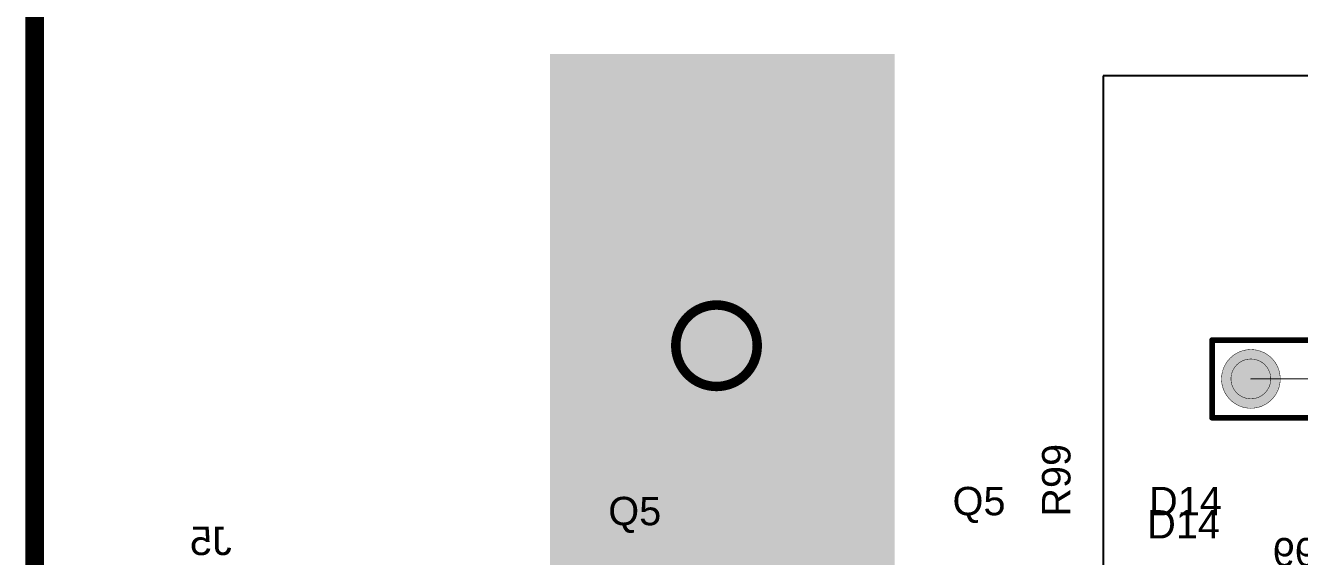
# Model space of a CAD drawing. Header units: millimetres. Extents: x 54 to 247, y 53 to 195.
# Drawn here: x 61.09 to 95.26, y 79.41 to 93.65 of the extents above; entities that cross this region are included whole.
import ezdxf

# ---------------------------------------------------------------- set-up
doc = ezdxf.new("R2010")
doc.units = ezdxf.units.MM
for name, color, linetype in [('BottomOverlay', 54, 'Continuous'), ('BottomSolder', 6, 'Continuous'), ('Mechanical1', 6, 'Continuous'), ('Mechanical10', 56, 'Continuous'), ('Mechanical11', 56, 'Continuous'), ('Mechanical12', 56, 'Continuous'), ('Mechanical13', 56, 'Continuous'), ('Mechanical14', 56, 'Continuous'), ('Mechanical15', 56, 'Continuous'), ('Mechanical4', 56, 'Continuous'), ('Mechanical5', 56, 'Continuous'), ('Mechanical6', 56, 'Continuous'), ('Mechanical7', 56, 'Continuous'), ('Mechanical9', 56, 'Continuous'), ('MultiLayer', 9, 'Continuous'), ('PadHoleLayer', 156, 'Continuous'), ('TopOverlay', 2, 'Continuous'), ('TopSolder', 216, 'Continuous')]:
    doc.layers.add(name, color=color, linetype=linetype)
doc.styles.add('Arial', font='arial.ttf', dxfattribs={"height": 0.2})

# ---------------------------------------------------------------- blocks, each defined once
blk = doc.blocks.new('RES_TUM5_OHM_B_218')
at = {"layer": 'BottomSolder'}
h = blk.add_hatch(color=6, dxfattribs=at)
edge = h.paths.add_edge_path()
edge.add_arc((28.702, 0), 0.7874, 0, 360)
at = {"layer": 'PadHoleLayer'}
h = blk.add_hatch(color=156, dxfattribs=at)
edge = h.paths.add_edge_path()
edge.add_arc((28.702, 0), 0.5334, 0, 360)
at = {"layer": 'TopSolder'}
h = blk.add_hatch(color=216, dxfattribs=at)
edge = h.paths.add_edge_path()
edge.add_arc((28.702, 0), 0.7874, 0, 360)
at = {"layer": 'Mechanical13', "const_width": 0.0254}
blk.add_lwpolyline([(28.702, 0), (25.4, 0)], dxfattribs=at)
at = {"layer": 'Mechanical13', "const_width": 0.0127}
blk.add_lwpolyline([(28.69565, 0, 1), (28.70835, 0, 1)], format="xyb", close=True, dxfattribs=at)
at = {"layer": 'Mechanical15'}
for p, q in [((29.7434, 1.0414), (25.654, 1.0414)), ((29.7434, -1.0414), (29.7434, 1.0414)), ((25.654, -1.0414), (29.7434, -1.0414))]:
    blk.add_line(p, q, dxfattribs=at)
at = {"layer": 'Mechanical15', "const_width": 0.1524}
for points in [[(29.7434, 1.0414), (25.654, 1.0414)], [(29.7434, 1.0414), (29.7434, -1.0414)], [(29.7434, -1.0414), (25.654, -1.0414)]]:
    blk.add_lwpolyline(points, dxfattribs=at)
at = {"layer": 'Mechanical15', "const_width": 0.0762}
for points in [[(29.7053, 1.0414, 1), (29.7815, 1.0414, 1)], [(29.7053, 1.0414, 1), (29.7815, 1.0414, 1)], [(29.7053, -1.0414, 1), (29.7815, -1.0414, 1)], [(29.7053, -1.0414, 1), (29.7815, -1.0414, 1)]]:
    blk.add_lwpolyline(points, format="xyb", close=True, dxfattribs=at)
at = {"layer": 'Mechanical4'}
for p, q in [((32.6644, -8.128), (32.6644, 8.128)), ((-3.9624, -8.128), (32.6644, -8.128))]:
    blk.add_line(p, q, dxfattribs=at)

msp = doc.modelspace()

# ---------------------------------------------------------------- hatches: boundary and pattern name
at = {"layer": 'BottomSolder'}
msp.add_hatch(color=6, dxfattribs=at).paths.add_polyline_path([(75.159, 65.151), (84.404, 65.151), (84.404, 92.888), (75.159, 92.888)])
at = {"layer": 'Mechanical4'}
h = msp.add_hatch(color=56, dxfattribs=at)
edge = h.paths.add_edge_path()
edge.add_arc((92.913, 85.217), 0.0381, 0, 360)
h = msp.add_hatch(color=56, dxfattribs=at)
edge = h.paths.add_edge_path()
edge.add_arc((92.913, 85.217), 0.0381, 0, 360)
h = msp.add_hatch(color=56, dxfattribs=at)
edge = h.paths.add_edge_path()
edge.add_arc((92.913, 83.134), 0.0381, 0, 360)
h = msp.add_hatch(color=56, dxfattribs=at)
edge = h.paths.add_edge_path()
edge.add_arc((92.913, 83.134), 0.0381, 0, 360)
at = {"layer": 'Mechanical5'}
h = msp.add_hatch(color=56, dxfattribs=at)
edge = h.paths.add_edge_path()
edge.add_arc((93.955, 84.176), 0.00635, 0, 360)
at = {"layer": 'Mechanical6'}
h = msp.add_hatch(color=56, dxfattribs=at)
edge = h.paths.add_edge_path()
edge.add_arc((61.316, 92.786), 0.127, 0, 360)
at = {"layer": 'PadHoleLayer'}
h = msp.add_hatch(color=156, dxfattribs=at)
edge = h.paths.add_edge_path()
edge.add_arc((61.316, 92.786), 0.127, 0, 360)
h = msp.add_hatch(color=156, dxfattribs=at)
edge = h.paths.add_edge_path()
edge.add_arc((92.913, 85.217), 0.0381, 0, 360)
h = msp.add_hatch(color=156, dxfattribs=at)
edge = h.paths.add_edge_path()
edge.add_arc((92.913, 85.217), 0.0381, 0, 360)
h = msp.add_hatch(color=156, dxfattribs=at)
edge = h.paths.add_edge_path()
edge.add_arc((93.955, 84.176), 0.00635, 0, 360)
h = msp.add_hatch(color=156, dxfattribs=at)
edge = h.paths.add_edge_path()
edge.add_arc((92.913, 83.134), 0.0381, 0, 360)
h = msp.add_hatch(color=156, dxfattribs=at)
edge = h.paths.add_edge_path()
edge.add_arc((92.913, 83.134), 0.0381, 0, 360)
at = {"layer": 'TopSolder'}
msp.add_hatch(color=216, dxfattribs=at).paths.add_polyline_path([(75.159, 65.151), (84.404, 65.151), (84.404, 92.837), (75.159, 92.837)])

# ---------------------------------------------------------------- linework, layer by layer
at = {"layer": 'Mechanical1'}
for p, q in [((79.305, 86.115), (79.106, 86.033)), ((79.516, 86.157), (79.305, 86.115)), ((79.624, 86.157), (79.516, 86.157)), ((79.731, 86.157), (79.624, 86.157)), ((79.942, 86.115), (79.731, 86.157)), ((80.141, 86.033), (79.942, 86.115)), ((78.927, 85.913), (78.775, 85.761)), ((79.106, 86.033), (78.927, 85.913)), ((80.32, 85.913), (80.141, 86.033)), ((80.472, 85.761), (80.32, 85.913)), ((78.656, 85.582), (78.573, 85.383)), ((78.775, 85.761), (78.656, 85.582)), ((80.592, 85.582), (80.472, 85.761)), ((80.674, 85.383), (80.592, 85.582)), ((78.573, 85.383), (78.531, 85.172)), ((78.531, 85.172), (78.531, 85.065)), ((80.716, 85.172), (80.674, 85.383)), ((80.716, 85.065), (80.716, 85.172)), ((78.531, 85.065), (78.531, 85.065)), ((78.531, 85.065), (78.531, 84.957)), ((78.531, 84.957), (78.573, 84.746)), ((78.573, 84.746), (78.656, 84.547)), ((80.592, 84.547), (80.674, 84.746)), ((80.674, 84.746), (80.716, 84.957)), ((80.716, 84.957), (80.716, 85.065)), ((78.656, 84.547), (78.775, 84.368)), ((80.472, 84.368), (80.592, 84.547)), ((78.775, 84.368), (78.927, 84.216)), ((78.927, 84.216), (79.106, 84.096)), ((79.106, 84.096), (79.305, 84.014)), ((79.942, 84.014), (80.141, 84.096)), ((80.141, 84.096), (80.32, 84.216)), ((80.32, 84.216), (80.472, 84.368)), ((79.305, 84.014), (79.516, 83.972)), ((79.516, 83.972), (79.624, 83.972)), ((79.624, 83.972), (79.731, 83.972)), ((79.731, 83.972), (79.942, 84.014))]:
    msp.add_line(p, q, dxfattribs=at)
at = {"layer": 'Mechanical1', "const_width": 0.5}
msp.add_lwpolyline([(61.341, 53.061), (61.341, 177.775)], dxfattribs=at)
at = {"layer": 'Mechanical1'}
for points, const_width in [([(80.716, 85.065, 1), (78.531, 85.065, 1)], 0.254), ([(78.468, 85.065, 1), (78.595, 85.065, 1)], 0.127), ([(80.653, 85.065, 1), (80.78, 85.065, 1)], 0.127)]:
    msp.add_lwpolyline(points, format="xyb", close=True, dxfattribs=dict(at, const_width=const_width))
at = {"layer": 'Mechanical10'}
for points, const_width in [([(94.742, 84.176, 1), (93.167, 84.176, 1)], 0.0127), ([(93.164, 84.176, 1), (93.17, 84.176, 1)], 0.00635), ([(94.739, 84.176, 1), (94.745, 84.176, 1)], 0.00635)]:
    msp.add_lwpolyline(points, format="xyb", close=True, dxfattribs=dict(at, const_width=const_width))
at = {"layer": 'Mechanical11'}
for points, const_width in [([(94.742, 84.176, 1), (93.167, 84.176, 1)], 0.0127), ([(93.164, 84.176, 1), (93.17, 84.176, 1)], 0.00635), ([(94.739, 84.176, 1), (94.745, 84.176, 1)], 0.00635)]:
    msp.add_lwpolyline(points, format="xyb", close=True, dxfattribs=dict(at, const_width=const_width))
at = {"layer": 'Mechanical12'}
for points, const_width in [([(94.488, 84.176, 1), (93.421, 84.176, 1)], 0.0127), ([(93.418, 84.176, 1), (93.424, 84.176, 1)], 0.00635), ([(94.485, 84.176, 1), (94.491, 84.176, 1)], 0.00635)]:
    msp.add_lwpolyline(points, format="xyb", close=True, dxfattribs=dict(at, const_width=const_width))
at = {"layer": 'Mechanical4'}
for points, const_width in [([(92.913, 83.134), (92.913, 85.217)], 0.152), ([(92.913, 85.217), (97.003, 85.217)], 0.152), ([(92.913, 83.134), (92.913, 85.217)], 0.0127), ([(92.913, 85.217), (97.003, 85.217)], 0.0127), ([(92.913, 83.134), (97.003, 83.134)], 0.152), ([(92.913, 83.134), (97.003, 83.134)], 0.0127)]:
    msp.add_lwpolyline(points, dxfattribs=dict(at, const_width=const_width))
for points, const_width in [([(92.875, 85.217, 1), (92.951, 85.217, 1)], 0.0762), ([(92.875, 85.217, 1), (92.951, 85.217, 1)], 0.0762), ([(92.91, 85.217, 1), (92.916, 85.217, 1)], 0.00635), ([(92.91, 85.217, 1), (92.916, 85.217, 1)], 0.00635), ([(92.875, 83.134, 1), (92.951, 83.134, 1)], 0.0762), ([(92.875, 83.134, 1), (92.951, 83.134, 1)], 0.0762), ([(92.91, 83.134, 1), (92.916, 83.134, 1)], 0.00635), ([(92.91, 83.134, 1), (92.916, 83.134, 1)], 0.00635)]:
    msp.add_lwpolyline(points, format="xyb", close=True, dxfattribs=dict(at, const_width=const_width))
at = {"layer": 'Mechanical5', "const_width": 0.0254}
msp.add_lwpolyline([(93.955, 84.176), (97.257, 84.176)], dxfattribs=at)
at = {"layer": 'Mechanical5', "const_width": 0.0127}
msp.add_lwpolyline([(93.948, 84.176, 1), (93.961, 84.176, 1)], format="xyb", close=True, dxfattribs=at)
at = {"layer": 'Mechanical7', "const_width": 0.0127}
for points in [[(79.106, 86.033), (79.305, 86.115)], [(79.305, 86.115), (79.516, 86.157)], [(79.516, 86.157), (79.624, 86.157)], [(79.624, 86.157), (79.731, 86.157)], [(79.731, 86.157), (79.942, 86.115)], [(79.942, 86.115), (80.141, 86.033)], [(78.656, 85.582), (78.775, 85.761)], [(78.775, 85.761), (78.927, 85.913)], [(78.927, 85.913), (79.106, 86.033)], [(80.141, 86.033), (80.32, 85.913)], [(80.32, 85.913), (80.472, 85.761)], [(80.472, 85.761), (80.592, 85.582)], [(78.573, 85.383), (78.656, 85.582)], [(80.592, 85.582), (80.674, 85.383)], [(78.531, 85.172), (78.573, 85.383)], [(78.531, 85.065), (78.531, 85.172)], [(80.674, 85.383), (80.716, 85.172)], [(80.716, 85.065), (80.716, 85.172)], [(78.531, 84.957), (78.531, 85.065)], [(78.531, 84.957), (78.573, 84.746)], [(78.573, 84.746), (78.656, 84.547)], [(80.592, 84.547), (80.674, 84.746)], [(80.674, 84.746), (80.716, 84.957)], [(80.716, 84.957), (80.716, 85.065)], [(78.656, 84.547), (78.775, 84.368)], [(80.472, 84.368), (80.592, 84.547)], [(78.775, 84.368), (78.927, 84.216)], [(78.927, 84.216), (79.106, 84.096)], [(79.106, 84.096), (79.305, 84.014)], [(79.942, 84.014), (80.141, 84.096)], [(80.141, 84.096), (80.32, 84.216)], [(80.32, 84.216), (80.472, 84.368)], [(79.305, 84.014), (79.516, 83.972)], [(79.516, 83.972), (79.624, 83.972)], [(79.624, 83.972), (79.731, 83.972)], [(79.731, 83.972), (79.942, 84.014)]]:
    msp.add_lwpolyline(points, dxfattribs=at)
at = {"layer": 'Mechanical7', "const_width": 0.00635}
for points in [[(79.302, 86.115, 1), (79.308, 86.115, 1)], [(79.302, 86.115, 1), (79.308, 86.115, 1)], [(79.513, 86.157, 1), (79.519, 86.157, 1)], [(79.513, 86.157, 1), (79.519, 86.157, 1)], [(79.621, 86.157, 1), (79.627, 86.157, 1)], [(79.621, 86.157, 1), (79.627, 86.157, 1)], [(79.728, 86.157, 1), (79.734, 86.157, 1)], [(79.728, 86.157, 1), (79.734, 86.157, 1)], [(79.939, 86.115, 1), (79.946, 86.115, 1)], [(79.939, 86.115, 1), (79.946, 86.115, 1)], [(78.772, 85.761, 1), (78.778, 85.761, 1)], [(78.772, 85.761, 1), (78.778, 85.761, 1)], [(78.924, 85.913, 1), (78.93, 85.913, 1)], [(78.924, 85.913, 1), (78.93, 85.913, 1)], [(79.103, 86.033, 1), (79.109, 86.033, 1)], [(79.103, 86.033, 1), (79.109, 86.033, 1)], [(80.138, 86.033, 1), (80.144, 86.033, 1)], [(80.138, 86.033, 1), (80.144, 86.033, 1)], [(80.317, 85.913, 1), (80.323, 85.913, 1)], [(80.317, 85.913, 1), (80.323, 85.913, 1)], [(80.469, 85.761, 1), (80.476, 85.761, 1)], [(80.469, 85.761, 1), (80.476, 85.761, 1)], [(78.652, 85.582, 1), (78.659, 85.582, 1)], [(78.652, 85.582, 1), (78.659, 85.582, 1)], [(80.589, 85.582, 1), (80.595, 85.582, 1)], [(80.589, 85.582, 1), (80.595, 85.582, 1)], [(78.528, 85.172, 1), (78.534, 85.172, 1)], [(78.528, 85.172, 1), (78.534, 85.172, 1)], [(78.57, 85.383, 1), (78.576, 85.383, 1)], [(78.57, 85.383, 1), (78.576, 85.383, 1)], [(80.671, 85.383, 1), (80.677, 85.383, 1)], [(80.671, 85.383, 1), (80.677, 85.383, 1)], [(80.713, 85.172, 1), (80.719, 85.172, 1)], [(80.713, 85.172, 1), (80.719, 85.172, 1)], [(78.528, 85.065, 1), (78.534, 85.065, 1)], [(78.528, 85.065, 1), (78.534, 85.065, 1)], [(78.528, 84.957, 1), (78.534, 84.957, 1)], [(78.528, 84.957, 1), (78.534, 84.957, 1)], [(78.57, 84.746, 1), (78.576, 84.746, 1)], [(78.57, 84.746, 1), (78.576, 84.746, 1)], [(80.671, 84.746, 1), (80.677, 84.746, 1)], [(80.671, 84.746, 1), (80.677, 84.746, 1)], [(80.713, 85.065, 1), (80.719, 85.065, 1)], [(80.713, 85.065, 1), (80.719, 85.065, 1)], [(80.713, 84.957, 1), (80.719, 84.957, 1)], [(80.713, 84.957, 1), (80.719, 84.957, 1)], [(78.652, 84.547, 1), (78.659, 84.547, 1)], [(78.652, 84.547, 1), (78.659, 84.547, 1)], [(80.589, 84.547, 1), (80.595, 84.547, 1)], [(80.589, 84.547, 1), (80.595, 84.547, 1)], [(78.772, 84.368, 1), (78.778, 84.368, 1)], [(78.772, 84.368, 1), (78.778, 84.368, 1)], [(78.924, 84.216, 1), (78.93, 84.216, 1)], [(78.924, 84.216, 1), (78.93, 84.216, 1)], [(79.103, 84.096, 1), (79.109, 84.096, 1)], [(79.103, 84.096, 1), (79.109, 84.096, 1)], [(80.138, 84.096, 1), (80.144, 84.096, 1)], [(80.138, 84.096, 1), (80.144, 84.096, 1)], [(80.317, 84.216, 1), (80.323, 84.216, 1)], [(80.317, 84.216, 1), (80.323, 84.216, 1)], [(80.469, 84.368, 1), (80.476, 84.368, 1)], [(80.469, 84.368, 1), (80.476, 84.368, 1)], [(79.302, 84.014, 1), (79.308, 84.014, 1)], [(79.302, 84.014, 1), (79.308, 84.014, 1)], [(79.513, 83.972, 1), (79.519, 83.972, 1)], [(79.513, 83.972, 1), (79.519, 83.972, 1)], [(79.621, 83.972, 1), (79.627, 83.972, 1)], [(79.621, 83.972, 1), (79.627, 83.972, 1)], [(79.728, 83.972, 1), (79.734, 83.972, 1)], [(79.728, 83.972, 1), (79.734, 83.972, 1)], [(79.939, 84.014, 1), (79.946, 84.014, 1)], [(79.939, 84.014, 1), (79.946, 84.014, 1)]]:
    msp.add_lwpolyline(points, format="xyb", close=True, dxfattribs=at)
at = {"layer": 'Mechanical9', "const_width": 0.0127}
for points in [[(89.992, 92.304), (126.619, 92.304)], [(89.992, 76.048), (89.992, 92.304)]]:
    msp.add_lwpolyline(points, dxfattribs=at)
at = {"layer": 'Mechanical9', "const_width": 0.00635}
msp.add_lwpolyline([(89.989, 92.304, 1), (89.995, 92.304, 1)], format="xyb", close=True, dxfattribs=at)
msp.add_lwpolyline([(89.989, 92.304, 1), (89.995, 92.304, 1)], format="xyb", close=True, dxfattribs=at)
at = {"layer": 'MultiLayer'}
for p, q in [((78.879, 85.856), (78.727, 85.704)), ((79.058, 85.976), (78.879, 85.856)), ((79.257, 86.058), (79.058, 85.976)), ((79.468, 86.1), (79.257, 86.058)), ((79.576, 86.1), (79.468, 86.1)), ((79.683, 86.1), (79.576, 86.1)), ((79.894, 86.058), (79.683, 86.1)), ((80.093, 85.976), (79.894, 86.058)), ((80.272, 85.856), (80.093, 85.976)), ((80.424, 85.704), (80.272, 85.856)), ((78.607, 85.525), (78.525, 85.326)), ((78.727, 85.704), (78.607, 85.525)), ((80.544, 85.525), (80.424, 85.704)), ((80.626, 85.326), (80.544, 85.525)), ((78.525, 85.326), (78.483, 85.115)), ((78.483, 85.115), (78.483, 85.008)), ((80.668, 85.115), (80.626, 85.326)), ((80.668, 85.008), (80.668, 85.115)), ((78.483, 85.008), (78.483, 85.008)), ((78.483, 85.008), (78.483, 84.9)), ((78.483, 84.9), (78.525, 84.689)), ((80.626, 84.689), (80.668, 84.9)), ((80.668, 84.9), (80.668, 85.008)), ((78.525, 84.689), (78.607, 84.49)), ((78.607, 84.49), (78.727, 84.311)), ((80.424, 84.311), (80.544, 84.49)), ((80.544, 84.49), (80.626, 84.689)), ((78.727, 84.311), (78.879, 84.159)), ((78.879, 84.159), (79.058, 84.04)), ((80.093, 84.04), (80.272, 84.159)), ((80.272, 84.159), (80.424, 84.311)), ((79.058, 84.04), (79.257, 83.957)), ((79.257, 83.957), (79.468, 83.915)), ((79.468, 83.915), (79.576, 83.915)), ((79.576, 83.915), (79.683, 83.915)), ((79.683, 83.915), (79.894, 83.957)), ((79.894, 83.957), (80.093, 84.04))]:
    msp.add_line(p, q, dxfattribs=at)

# ---------------------------------------------------------------- block references
at = {"rotation": 180}
msp.add_blockref('RES_TUM5_OHM_B_218', (122.657, 84.176), dxfattribs=at)

# ---------------------------------------------------------------- texts
at = {"layer": 'BottomOverlay', "style": 'Arial', "text_generation_flag": 2}
for s, p in [('J5', (66.624, 79.451)), ('R99', (96.494, 79.147))]:
    msp.add_text(s, height=0.762, dxfattribs=at).set_placement(p)
at = {"layer": 'Mechanical14', "style": 'Arial'}
msp.add_text('R99', height=0.762, rotation=90, dxfattribs=at).set_placement((89.116, 80.48))
at = {"layer": 'Mechanical6', "style": 'Arial'}
for s, p in [('Q5', (76.721, 80.251)), ('D14', (91.173, 79.896))]:
    msp.add_text(s, height=0.762, dxfattribs=at).set_placement(p)
at = {"layer": 'TopOverlay', "style": 'Arial'}
for s, p in [('Q5', (85.954, 80.518)), ('D14', (91.224, 80.518))]:
    msp.add_text(s, height=0.762, dxfattribs=at).set_placement(p)

doc.saveas('drawing.dxf')
